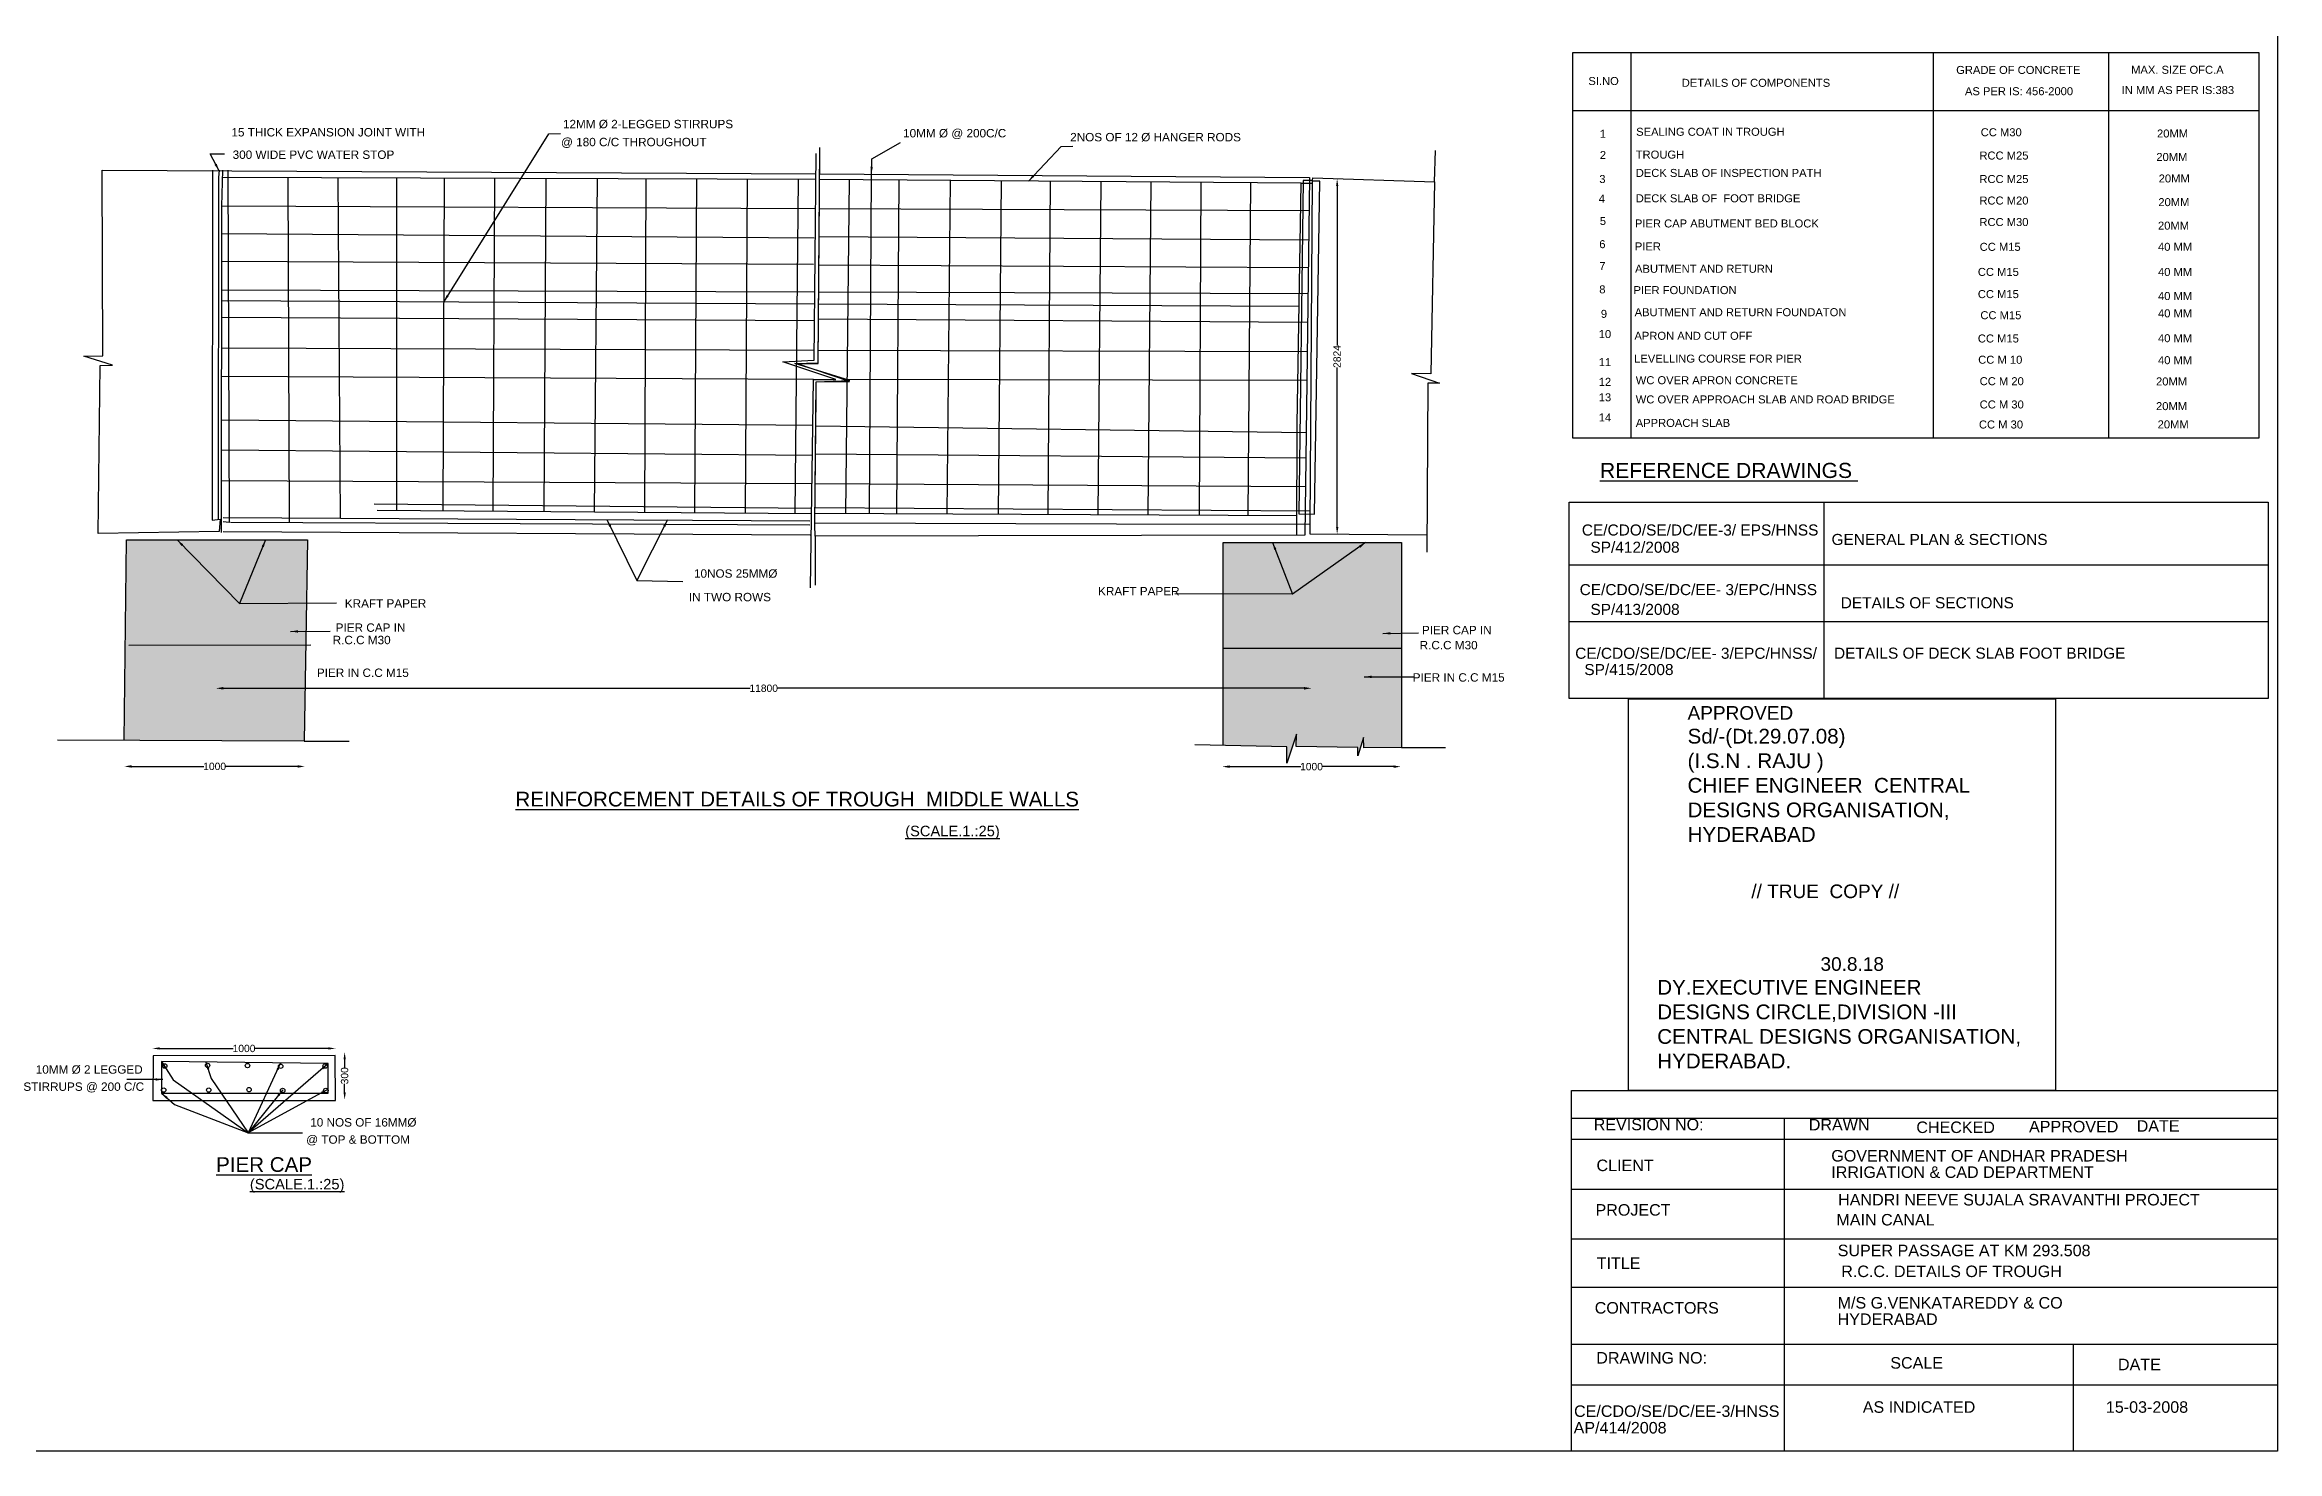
# Model space of a CAD drawing. Header units: millimetres. Extents: x 2522168 to 2539853, y 44351392 to 44362110.
# Drawn here: x 2529219 to 2539853, y 44351392 to 44358090 of the extents above; entities that cross this region are included whole.
import ezdxf

# ---------------------------------------------------------------- set-up
doc = ezdxf.new("R2010")
doc.units = ezdxf.units.MM
doc.header["$MEASUREMENT"] = 0
for name, color, linetype in [('DIMENSION', 7, 'Continuous'), ('DIMENSIONS', 7, 'Continuous'), ('DRAWING', 2, 'Continuous'), ('TEXT', 7, 'Continuous')]:
    doc.layers.add(name, color=color, linetype=linetype)
doc.styles.get("Standard").update_dxf_attribs({"font": 'arial.ttf', "height": 35})
doc.dimstyles.get("Standard").update_dxf_attribs({"dimtxt": 35, "dimasz": 35, "dimexe": 0.18, "dimexo": 0.0625, "dimgap": 0.09, "dimtad": 0, "dimdec": 0, "dimzin": 0, "dimdsep": 46, "dimtxsty": 'Standard', "dimcen": 0.09, "dimse1": 1, "dimse2": 1, "dimadec": 0, "dimazin": 0, "dimtfac": 1, "dimtdec": 0, "dimtofl": 0, "dimtmove": 0, "dimatfit": 3, "dimfxl": 1, "dimtolj": 1, "dimtzin": 0, "dimarcsym": 0})
pattern_1 = [(50, (0, 0), (35.86300913, -3.13760675), [3.75, -41.25]), (355, (0, 0), (-6.93756668, 37.609606685), [3, -33]), (100.4514, (2.99, -0.26), (28.925469086, 34.471977103), [3.1870095, -35.0571056]), (46.1842, (0, 10), (53.36205243, -8.275950716), [5.625, -61.875]), (96.6356, (4.447, 9.31), (46.73313528, 48.705893545), [4.7805144, -52.58565]), (351.1842, (0, 10), (46.73309726, 48.705930046), [4.5, -49.5]), (21, (5, 7.5), (29.845352606, -20.130944533), [3.75, -41.25]), (326, (5, 7.5), (12.165766596, 36.257502252), [3, -33]), (71.4514, (7.487, 5.822), (42.01113143, 16.126524835), [3.1870095, -35.0571056]), (37.5, (0, 0), (0.607992766, 16.6446926916), [0, -32.6, 0, -33.5, 0, -33.125]), (7.5, (0, 0), (13.153476872, 19.720585594), [0, -19.1, 0, -31.85, 0, -12.625]), (327.5, (-11.15, 0), (26.6911218086, -1.1277435867), [0, -12.5, 0, -39, 0, -51.75]), (317.5, (-16.15, 0), (29.159308467, 5.005249117), [0, -16.25, 0, -25.9, 0, -36.75])]

# ---------------------------------------------------------------- blocks, each defined once
blk = doc.blocks.new('*D78')
at = {"layer": 'Defpoints', "color": 0, "transparency": 16777216}
for p in [(2529733, 44353318), (2530605, 44353318), (2530605, 44353310)]:
    blk.add_point(p, dxfattribs=at)
at = {"layer": 'DIMENSION', "color": 0, "lineweight": -2, "transparency": 16777216}
for p, q in [((2529768, 44353310), (2530118, 44353310)), ((2530570, 44353310), (2530220, 44353310))]:
    blk.add_line(p, q, dxfattribs=at)
at = {"layer": 'DIMENSION', "color": 0, "transparency": 16777216}
for points in [[(2529768, 44353316), (2529768, 44353305), (2529733, 44353310)], [(2530570, 44353316), (2530570, 44353305), (2530605, 44353310)]]:
    blk.add_solid(points, dxfattribs=at)
at = {"layer": 'DIMENSION', "color": 0, "transparency": 16777216, "insert": (2530169, 44353310), "char_height": 35, "attachment_point": 5}
blk.add_mtext('\\A1;1000', dxfattribs=at)
blk = doc.blocks.new('*D79')
at = {"layer": 'Defpoints', "color": 0, "transparency": 16777216}
for p in [(2530642, 44353293), (2530640, 44353066), (2530648, 44353066)]:
    blk.add_point(p, dxfattribs=at)
at = {"layer": 'DIMENSION', "color": 0, "lineweight": -2, "transparency": 16777216}
for p, q in [((2530648, 44353258), (2530648, 44353218)), ((2530648, 44353102), (2530648, 44353141))]:
    blk.add_line(p, q, dxfattribs=at)
at = {"layer": 'DIMENSION', "color": 0, "transparency": 16777216}
for points in [[(2530643, 44353258), (2530654, 44353258), (2530648, 44353293)], [(2530643, 44353102), (2530654, 44353102), (2530648, 44353066)]]:
    blk.add_solid(points, dxfattribs=at)
at = {"layer": 'DIMENSION', "color": 0, "transparency": 16777216, "insert": (2530648, 44353180), "char_height": 35, "attachment_point": 5, "rotation": 90}
blk.add_mtext('\\A1;300', dxfattribs=at)
blk = doc.blocks.new('*D80')
at = {"layer": 'Defpoints', "color": 0, "transparency": 16777216}
for p in [(2530458, 44354653), (2529599, 44354648), (2530458, 44354646)]:
    blk.add_point(p, dxfattribs=at)
at = {"layer": 'TEXT', "color": 0, "lineweight": -2, "transparency": 16777216}
for p, q in [((2529634, 44354653), (2529978, 44354653)), ((2530424, 44354653), (2530079, 44354653))]:
    blk.add_line(p, q, dxfattribs=at)
at = {"layer": 'TEXT', "color": 0, "transparency": 16777216}
for points in [[(2529634, 44354659), (2529634, 44354647), (2529599, 44354653)], [(2530424, 44354659), (2530424, 44354647), (2530458, 44354653)]]:
    blk.add_solid(points, dxfattribs=at)
at = {"layer": 'TEXT', "color": 0, "transparency": 16777216, "insert": (2530029, 44354653), "char_height": 35, "attachment_point": 5}
blk.add_mtext('\\A1;1000', dxfattribs=at)
blk = doc.blocks.new('*D81')
at = {"layer": 'Defpoints', "color": 0, "transparency": 16777216}
for p in [(2530035, 44355036), (2535254, 44355029), (2535254, 44355025)]:
    blk.add_point(p, dxfattribs=at)
at = {"layer": 'DIMENSION', "color": 0, "lineweight": -2, "transparency": 16777216}
for p, q in [((2530070, 44355025), (2532580, 44355025)), ((2535218, 44355025), (2532708, 44355025))]:
    blk.add_line(p, q, dxfattribs=at)
at = {"layer": 'DIMENSION', "color": 0, "transparency": 16777216}
for points in [[(2530070, 44355031), (2530070, 44355019), (2530035, 44355025)], [(2535218, 44355031), (2535218, 44355019), (2535254, 44355025)]]:
    blk.add_solid(points, dxfattribs=at)
at = {"layer": 'DIMENSION', "color": 0, "transparency": 16777216, "insert": (2532644, 44355025), "char_height": 35, "attachment_point": 5}
blk.add_mtext('\\A1;11800', dxfattribs=at)
blk = doc.blocks.new('*D82')
at = {"layer": 'Defpoints', "color": 0, "transparency": 16777216}
for p in [(2535678, 44354652), (2534828, 44354641), (2535678, 44354634)]:
    blk.add_point(p, dxfattribs=at)
at = {"layer": 'DIMENSION', "color": 0, "lineweight": -2, "transparency": 16777216}
for p, q in [((2534863, 44354652), (2535203, 44354652)), ((2535644, 44354652), (2535304, 44354652))]:
    blk.add_line(p, q, dxfattribs=at)
at = {"layer": 'DIMENSION', "color": 0, "transparency": 16777216}
for points in [[(2534863, 44354658), (2534863, 44354646), (2534828, 44354652)], [(2535644, 44354658), (2535644, 44354646), (2535678, 44354652)]]:
    blk.add_solid(points, dxfattribs=at)
at = {"layer": 'DIMENSION', "color": 0, "transparency": 16777216, "insert": (2535253, 44354652), "char_height": 35, "attachment_point": 5}
blk.add_mtext('\\A1;1000', dxfattribs=at)
blk = doc.blocks.new('*D83')
at = {"layer": 'Defpoints', "color": 0, "transparency": 16777216}
for p in [(2535375, 44357451), (2535386, 44357451), (2535367, 44355758)]:
    blk.add_point(p, dxfattribs=at)
at = {"layer": 'DIMENSION', "color": 0, "lineweight": -2, "transparency": 16777216}
for p, q in [((2535375, 44357416), (2535375, 44356657)), ((2535375, 44355793), (2535375, 44356552))]:
    blk.add_line(p, q, dxfattribs=at)
at = {"layer": 'DIMENSION', "color": 0, "transparency": 16777216}
for points in [[(2535370, 44357416), (2535381, 44357416), (2535375, 44357451)], [(2535370, 44355793), (2535381, 44355793), (2535375, 44355758)]]:
    blk.add_solid(points, dxfattribs=at)
at = {"layer": 'DIMENSION', "color": 0, "transparency": 16777216, "insert": (2535375, 44356605), "char_height": 35, "attachment_point": 5, "rotation": 90}
blk.add_mtext('\\A1;2824', dxfattribs=at)

msp = doc.modelspace()

# ---------------------------------------------------------------- hatches: boundary and pattern name
at = {"layer": 'DIMENSION'}
h = msp.add_hatch(dxfattribs=at)
h.set_pattern_fill('AR-CONC', color=0, scale=5, style=0)
h.set_pattern_definition(pattern_1)
h.paths.add_polyline_path([(2530471.5, 44355731.5), (2529609.5, 44355731.5), (2529598, 44354777.2), (2530456, 44354773.3)])
h = msp.add_hatch(dxfattribs=at)
h.set_pattern_fill('AR-CONC', color=0, scale=5, style=0)
h.set_pattern_definition(pattern_1)
h.paths.add_polyline_path([(2535682, 44355719), (2534831.9, 44355719), (2534831.9, 44355216.5), (2535682, 44355216.5)])
h = msp.add_hatch(dxfattribs=at)
h.set_pattern_fill('AR-CONC', color=0, scale=5, style=0)
h.set_pattern_definition(pattern_1)
h.paths.add_polyline_path([(2535682, 44355216.5), (2534831.9, 44355216.5), (2534831.9, 44354752.7), (2535135.5, 44354746.5), (2535136, 44354669), (2535181.4, 44354805.9), (2535180.5, 44354747.5), (2535473, 44354743), (2535473, 44354704), (2535501.2, 44354790), (2535501.5, 44354742), (2535682, 44354743)])

# ---------------------------------------------------------------- linework, layer by layer
at = {"layer": 'DIMENSION', "color": 0}
for points in [[(2539853, 44351392), (2522168.5, 44351392), (2522168.5, 44362110), (2539853, 44362110)], [(2536498, 44358052), (2539765.1, 44358052), (2539765.1, 44356216.7), (2536498, 44356216.7)], [(2536762.5, 44354975), (2538796.5, 44354975), (2538796.5, 44353110), (2536762.5, 44353110)]]:
    msp.add_lwpolyline(points, close=True, dxfattribs=at)
for points in [[(2532867.1, 44355503.6), (2532881.5, 44356494.5), (2532988, 44356496), (2532735, 44356579), (2532884.5, 44356587), (2532894.5, 44357572)], [(2532888.1, 44355801.6), (2532888, 44355813.1), (2532894, 44356414.5), (2532894, 44356484), (2533054.5, 44356490.5), (2532792.6, 44356571), (2532903.5, 44356575), (2532911, 44357600)], [(2532888.1, 44355801.6), (2532894, 44356484), (2533052, 44356486.5), (2532801, 44356571.3), (2532903.5, 44356572), (2532910.8, 44357573)], [(2535258.5, 44357442), (2535258.6, 44357455.5), (2535839, 44357437), (2535843.8, 44357586.3)], [(2530019.5, 44357491.3), (2530018, 44355826), (2530056, 44355829.5), (2530050, 44355771), (2529475.1, 44355761.9), (2529483.6, 44356562.1), (2529543.1, 44356562.8), (2529405.6, 44356607.1), (2529497.1, 44356607.6), (2529492.6, 44357492)], [(2529492.6, 44357492), (2532893.5, 44357475)], [(2530050.1, 44357491.2), (2530047, 44357457.5), (2530046, 44355832.2)], [(2532888.1, 44357307.5), (2530064, 44357320.5), (2530068.8, 44357491.2)], [(2530067.2, 44357458.5), (2532893.3, 44357449.5)], [(2530091.5, 44357491.2), (2530098.5, 44355814.5), (2530070, 44355817)], [(2530385, 44355813.1), (2530379, 44357457.5)], [(2530615.5, 44357456.7), (2530627.5, 44355835.3)], [(2530896, 44355872.8), (2530897, 44357456.8)], [(2531122.5, 44357455.1), (2531115.5, 44355871.2)], [(2531355.5, 44355869.4), (2531364, 44357454.4)], [(2531606, 44357453.6), (2531596.5, 44355867.6)], [(2531837.6, 44355865.7), (2531852, 44357452.8)], [(2532082, 44357452.1), (2532077, 44355864)], [(2532316.5, 44355862.2), (2532324.9, 44357451.3)], [(2532564.5, 44357450.5), (2532556.5, 44355860.4)], [(2532794.5, 44355858.6), (2532809, 44357449.8)], [(2532888, 44355813.1), (2534325, 44355808), (2535246.5, 44355806.5), (2535258.5, 44357442), (2535213.5, 44357442.3), (2535192, 44355855), (2535268, 44355854), (2535292, 44357439.5), (2535258.5, 44357439.7)], [(2532910.1, 44357474.8), (2535243.5, 44357457.5), (2535220.5, 44355754.5), (2532888.5, 44355749), (2532888.1, 44355801.6)], [(2535204, 44357430.1), (2532909.9, 44357446.9)], [(2533050.5, 44357445.9), (2533034.3, 44355857.8)], [(2533148, 44355857.3), (2533157.5, 44357473)], [(2533288, 44357444.2), (2533276, 44355856.6)], [(2533517.5, 44355855.5), (2533533, 44357442.4)], [(2533775.5, 44357440.6), (2533761, 44355854.4)], [(2533998.5, 44355853.2), (2534010, 44357438.9)], [(2533998.5, 44355853.2), (2534010.1, 44357438.9)], [(2534250, 44357437.1), (2534236, 44355852.1)], [(2534250, 44357437.1), (2534236, 44355852.1)], [(2534488.1, 44357435.4), (2534474, 44355850.5)], [(2534726, 44357433.6), (2534718.5, 44355849.8)], [(2534952, 44355848.7), (2534963.6, 44357431.9)], [(2535183, 44355754.4), (2535185.5, 44356282), (2535204, 44357430), (2535213.3, 44357429.9)], [(2535213.3, 44357429.9), (2535258.4, 44357429.3)], [(2535839, 44357437), (2535822, 44356521.5), (2535729, 44356523.2), (2535862.5, 44356477.5), (2535807, 44356478.5), (2535802, 44355673)], [(2530062.2, 44355766.3), (2530064, 44357320.5)], [(2532908.9, 44357310), (2535241.4, 44357299.4)], [(2530060.9, 44357190.5), (2532884.8, 44357170)], [(2535239.5, 44357158), (2532907.9, 44357175.1)], [(2532881.7, 44357043.1), (2530061, 44357057)], [(2532906.9, 44357042), (2535237.7, 44357027.9)], [(2530061.2, 44356922), (2532887.8, 44356913)], [(2535236, 44356903), (2532906, 44356911)], [(2532887.2, 44356854), (2530061.2, 44356870)], [(2530063.4, 44356792.5), (2532886.4, 44356775.5)], [(2535234.2, 44356766), (2532905, 44356783)], [(2532905.5, 44356855), (2535194.6, 44356844)], [(2530061.4, 44356646.5), (2532885, 44356634.5)], [(2532903.9, 44356634.5), (2535232.3, 44356628)], [(2532881.5, 44356494.5), (2530063.1, 44356509)], [(2535230.4, 44356490.5), (2533024, 44356496)], [(2532878.3, 44356277), (2530062.8, 44356301)], [(2532892.6, 44356274.5), (2535227.1, 44356243)], [(2530062.7, 44356160.5), (2532876.3, 44356135)], [(2535225.4, 44356120), (2532891, 44356140.3)], [(2532874.3, 44355999.1), (2530062.5, 44356012.5)], [(2535223.6, 44355983.6), (2532889.9, 44355998.5)], [(2530069.9, 44355838.5), (2532864.1, 44355822.6)], [(2532872.6, 44355881.5), (2530788.5, 44355902)], [(2530803, 44355873.5), (2532872.2, 44355858)], [(2532888.5, 44355858.5), (2535183.4, 44355847.6)], [(2535247, 44355868.5), (2532888.7, 44355883.5)], [(2535802.5, 44355753.5), (2535246, 44355759), (2535246.1, 44355806.5), (2535246.7, 44355827)], [(2537693.5, 44355911.5), (2537693.5, 44354976.4)], [(2530070, 44355771.5), (2532864.7, 44355756.2)], [(2532864.3, 44355801.2), (2530104, 44355814.5)], [(2532888.5, 44355749), (2532889, 44355516.5)], [(2529620.1, 44355230.2), (2530487.3, 44355232.5)], [(2534831.9, 44355216.5), (2535682, 44355216.5)], [(2535682, 44354743), (2535501.5, 44354742), (2535501.2, 44354790), (2535473, 44354704), (2535473, 44354743), (2535180.5, 44354747.5), (2535181.4, 44354805.9), (2535136, 44354669), (2535135.5, 44354746.5), (2534697, 44354755.5)], [(2529735, 44353062.5), (2530604, 44353062), (2530603.5, 44353276), (2529737, 44353275), (2529735, 44353062.5)], [(2529775.5, 44353247.5), (2529775.5, 44353097.5), (2530570, 44353097.5), (2530570, 44353238.5), (2529775.5, 44353247.5)]]:
    msp.add_lwpolyline(points, dxfattribs=at)
at = {"layer": 'DIMENSION'}
msp.add_lwpolyline([(2538880, 44351902.6), (2538880, 44351392)], dxfattribs=at)
at = {"layer": 'DIMENSION', "color": 0}
for centre in [(2529791.5, 44353226.5), (2529995.5, 44353229.5), (2530185.5, 44353228.5), (2530343.5, 44353225.5), (2530555.5, 44353226.5), (2529786.5, 44353112), (2530001, 44353112), (2530193, 44353114), (2530353, 44353110), (2530558.5, 44353110)]:
    msp.add_circle(centre, 10.6, dxfattribs=at)
at = {"layer": 'DIMENSIONS', "color": 0}
msp.add_lwpolyline([(2536480.5, 44355911.5), (2539808.6, 44355911.5), (2539808.6, 44354976.4), (2536480.5, 44354976.4)], close=True, dxfattribs=at)
for points in [[(2536480.5, 44355612.7), (2539808.6, 44355612.7)], [(2539808.6, 44355341.1), (2536480.5, 44355341.1)]]:
    msp.add_lwpolyline(points, dxfattribs=at)
at = {"layer": 'DRAWING', "color": 0}
for points in [[(2536773.8, 44358052), (2536773.8, 44356216.7)], [(2538213.4, 44358052), (2538213.4, 44356216.7)], [(2539048.6, 44358052), (2539048.6, 44356216.7)], [(2536498, 44357776.4), (2539765.1, 44357776.4)], [(2529598, 44354777.2), (2529609.5, 44355731.5)], [(2529609.5, 44355731.5), (2530471.5, 44355731.5), (2530456, 44354773.3), (2530669.6, 44354773.6)], [(2534831.9, 44355719), (2535682, 44355719), (2535682, 44354743), (2535891, 44354743)], [(2534831.9, 44354752.7), (2534831.9, 44355719)], [(2530456, 44354773.3), (2529280.1, 44354778.6)], [(2536491.5, 44352978.1), (2539853, 44352978.1)], [(2537503.5, 44352975.8), (2537503.5, 44351392)], [(2536491.5, 44352878.8), (2539853, 44352878.8)], [(2536491.5, 44352640), (2539853, 44352640)], [(2536491.5, 44352403), (2539853, 44352403)], [(2539853, 44352172.2), (2536491.5, 44352172.2)], [(2536491.5, 44351902.6), (2539853, 44351902.6)], [(2536491.5, 44351708), (2539853, 44351708)]]:
    msp.add_lwpolyline(points, dxfattribs=at)
msp.add_lwpolyline([(2536491.5, 44353110.5), (2539853, 44353110.5), (2539853, 44351392), (2536491.5, 44351392)], close=True, dxfattribs=at)

# ---------------------------------------------------------------- texts
at = {"layer": 'DIMENSION', "color": 0}
for s, height, p in [('15 THICK EXPANSION JOINT WITH', 40, (2530109, 44357652.5)), ('@ 180 C/C THROUGHOUT', 40, (2531678.7, 44357605.9)), ('12MM Ø 2-LEGGED STIRRUPS', 40, (2531688, 44357691.5)), ('10MM Ø @ 200C/C', 40, (2533307.9, 44357648)), ('2NOS OF 12 Ø HANGER RODS', 40, (2534103.6, 44357629.2)), ('300 WIDE PVC WATER STOP', 40, (2530114.8, 44357545.6)), ('10NOS 25MMØ', 40, (2532312, 44355551.5)), ('KRAFT PAPER', 40, (2534236.5, 44355467.5)), ('KRAFT PAPER', 40, (2534236.5, 44355467.5)), ('KRAFT PAPER', 40, (2530649, 44355409)), ('IN TWO ROWS', 40, (2532287.7, 44355439.3)), ('IN TWO ROWS', 40, (2532287.7, 44355439.3)), ('PIER CAP IN', 40, (2530605.5, 44355294)), ('PIER CAP IN', 40, (2535779, 44355282.3)), ('R.C.C M30', 40, (2530591, 44355235)), ('R.C.C M30', 40, (2535768, 44355210.5)), ('PIER IN C.C M15', 40, (2530516, 44355079)), ('PIER IN C.C M15', 40, (2535735.2, 44355056.7)), ('%%UREINFORCEMENT DETAILS OF TROUGH  MIDDLE WALLS', 70, (2531461.7, 44354462.3)), ('%%U(SCALE.1.:25)', 50, (2533318, 44354320.5)), ('10MM Ø 2 LEGGED', 40, (2529177.1, 44353190)), ('STIRRUPS @ 200 C/C', 40, (2529118, 44353108.4)), ('10 NOS OF 16MMØ ', 40, (2530484.4, 44352938.3)), ('@ TOP & BOTTOM', 40, (2530465, 44352856.5)), ('%%UPIER CAP', 70, (2530036.2, 44352722.4)), ('%%U(SCALE.1.:25)', 50, (2530196.9, 44352639.1))]:
    msp.add_text(s, height=height, dxfattribs=at).set_placement(p)
at = {"layer": 'DRAWING', "color": 0}
for s, height, p in [('GRADE OF CONCRETE', 38.116, (2538323.5, 44357950.1)), ('MAX. SIZE OFC.A', 38.116, (2539156.6, 44357950.9)), ('SI.NO', 38.12, (2536571.6, 44357897.4)), ('DETAILS OF COMPONENTS', 38.116, (2537016.3, 44357888.8)), ('AS PER IS: 456-2000', 38.116, (2538365.2, 44357848.8)), ('IN MM AS PER IS:383 ', 38.116, (2539111.7, 44357854.3)), ('1', 38.1, (2536625.7, 44357646)), ('SEALING COAT IN TROUGH', 38.116, (2536799.3, 44357655.7)), ('CC M30', 38.12, (2538440.3, 44357653.4)), ('20MM', 38.12, (2539279.9, 44357647.5)), ('2', 38.1, (2536626.2, 44357545)), ('TROUGH', 38.12, (2536797.3, 44357547)), ('RCC M25', 38.12, (2538434, 44357542.6)), ('20MM', 38.12, (2539276.7, 44357535.6)), ('3', 38.1, (2536623.6, 44357431)), ('DECK SLAB OF INSPECTION PATH ', 38.116, (2536797.3, 44357459.8)), ('RCC M25', 38.12, (2538434, 44357430.7)), ('20MM', 38.12, (2539287.9, 44357433.3)), ('4', 38.1, (2536621.1, 44357337.3)), ('DECK SLAB OF  FOOT BRIDGE ', 38.116, (2536797.3, 44357339)), ('RCC M20', 38.12, (2538434, 44357328.3)), ('20MM', 38.12, (2539286.2, 44357320.7)), ('5', 38.1, (2536626.2, 44357231)), ('PIER CAP ABUTMENT BED BLOCK', 38.116, (2536793.4, 44357219.2)), ('RCC M30', 38.12, (2538434, 44357225.9)), ('20MM', 38.12, (2539284.6, 44357208.8)), ('6', 38.1, (2536623.6, 44357120.5)), ('PIER', 38.12, (2536793, 44357109.9)), ('CC M15', 38.12, (2538435.3, 44357107.9)), ('40 MM', 38.12, (2539284.6, 44357108)), ('7', 38.1, (2536623.6, 44357016.7)), ('ABUTMENT AND RETURN', 38.116, (2536794, 44357003.5)), ('CC M15', 38.12, (2538426.6, 44356988.4)), ('40 MM', 38.12, (2539284.6, 44356988.3)), ('8', 38.1, (2536623.6, 44356905.3)), ('PIER FOUNDATION', 38.116, (2536786.7, 44356901.8)), ('CC M15', 38.12, (2538426.6, 44356882.8)), ('40 MM', 38.12, (2539284.6, 44356873.6)), ('9', 38.1, (2536631.2, 44356788.8)), ('ABUTMENT AND RETURN FOUNDATON', 38.116, (2536792, 44356796.6)), ('CC M15', 38.12, (2538438.7, 44356782.3)), ('40 MM', 38.12, (2539284.6, 44356791.2)), ('10', 38.12, (2536621, 44356692.6)), ('APRON AND CUT OFF', 38.116, (2536790.9, 44356684.3)), ('CC M15', 38.12, (2538426.6, 44356671.5)), ('40 MM', 38.12, (2539284.6, 44356672.7)), ('11', 38.12, (2536621, 44356558.8)), ('LEVELLING COURSE FOR PIER', 38.116, (2536789.6, 44356575.6)), ('CC M 10', 38.12, (2538428.3, 44356570.3)), ('40 MM', 38.12, (2539284.6, 44356568.2)), ('12', 38.12, (2536621, 44356465.1)), ('WC OVER APRON CONCRETE ', 38.116, (2536797.3, 44356472.9)), ('CC M 20', 38.12, (2538435.3, 44356468.1)), ('20MM', 38.12, (2539275.2, 44356467)), ('13', 38.12, (2536621, 44356391.5)), ('WC OVER APPROACH SLAB AND ROAD BRIDGE ', 38.116, (2536797.3, 44356381.4)), ('CC M 30', 38.12, (2538435.3, 44356357.3)), ('20MM', 38.12, (2539275.2, 44356349.4)), ('14', 38.12, (2536621, 44356295.3)), ('APPROACH SLAB ', 38.116, (2536797.3, 44356269.5)), ('CC M 30', 38.12, (2538431.8, 44356262)), ('20MM', 38.12, (2539282.9, 44356262.4)), ('// TRUE  COPY //', 64.803, (2537347.9, 44354026)), ('REVISION NO:', 54.801, (2536597.1, 44352920.7)), ('DRAWN ', 54.8, (2537621.5, 44352919.8)), ('CHECKED ', 54.8, (2538133.7, 44352907.5)), ('APPROVED ', 54.8, (2538670.4, 44352910.6)), ('DATE ', 54.8, (2539183.1, 44352913.7)), ('CLIENT', 54.8, (2536610.4, 44352726.2)), ('GOVERNMENT OF ANDHAR PRADESH ', 54.801, (2537728.6, 44352771.9)), ('IRRIGATION & CAD DEPARTMENT ', 54.801, (2537728.6, 44352693.8)), ('PROJECT', 54.8, (2536605.7, 44352514.1)), ('HANDRI NEEVE SUJALA SRAVANTHI PROJECT ', 54.801, (2537761.3, 44352562.7)), ('MAIN CANAL ', 54.801, (2537753, 44352467.3)), ('TITLE ', 54.8, (2536611.4, 44352260.7)), ('SUPER PASSAGE AT KM 293.508', 54.801, (2537759.3, 44352321)), ('R.C.C. DETAILS OF TROUGH ', 54.801, (2537776.1, 44352221.6)), ('CONTRACTORS ', 54.801, (2536601.9, 44352047.8)), ('M/S G.VENKATAREDDY & CO ', 54.801, (2537758.7, 44352071.8)), ('HYDERABAD ', 54.8, (2537758.7, 44351993.7)), ('DRAWING NO:', 54.801, (2536609.5, 44351809.8)), ('SCALE ', 54.8, (2538009.7, 44351785.8)), ('DATE ', 54.8, (2539094.1, 44351778.2)), ('CE/CDO/SE/DC/EE-3/HNSS', 54.801, (2536503.5, 44351556)), ('AS INDICATED ', 54.801, (2537878.6, 44351575.5)), ('15-03-2008', 54.8, (2539036.5, 44351575.5)), ('AP/414/2008', 54.801, (2536501.5, 44351477))]:
    msp.add_text(s, height=height, dxfattribs=at).set_placement(p)
at = {"layer": 'DRAWING', "color": 0, "char_height": 64.803, "attachment_point": 1}
for s, insert, width in [('APPROVED  \\P{\\H1.0833x;Sd/-(Dt.29.07.08) \\P(I.S.N . RAJU )\\PCHIEF ENGINEER  CENTRAL DESIGNS ORGANISATION, HYDERABAD }', (2537044.1, 44354940.2), 1738.021), ('\\A1;^I\\P^I\\P^I^I^I30.8.18\\P{\\H1.0833x;DY.EXECUTIVE ENGINEER  \\PDESIGNS CIRCLE,DIVISION -III \\PCENTRAL DESIGNS ORGANISATION, HYDERABAD.}', (2536899.6, 44353960.6), 1755.69)]:
    msp.add_mtext(s, dxfattribs=dict(at, insert=insert, width=width))
at = {"layer": 'TEXT', "color": 0}
for s, height, p in [('%%UREFERENCE DRAWINGS ', 71.975, (2536626.7, 44356026.4)), ('CE/CDO/SE/DC/EE-3/ EPS/HNSS', 52.597, (2536540.5, 44355752.4)), ('SP/412/2008', 52.597, (2536581.5, 44355670.5)), ('                                                 GENERAL PLAN & SECTIONS', 52.597, (2536729.6, 44355707.4)), ('CE/CDO/SE/DC/EE- 3/EPC/HNSS', 52.597, (2536530.2, 44355468.6)), ('SP/413/2008', 52.597, (2536581.5, 44355374.5)), (' DETAILS OF SECTIONS', 52.597, (2537753.1, 44355406)), ('CE/CDO/SE/DC/EE- 3/EPC/HNSS/', 52.597, (2536509, 44355165.5)), ('DETAILS OF DECK SLAB FOOT BRIDGE', 52.597, (2537741.5, 44355166)), ('SP/415/2008', 52.597, (2536552.5, 44355088))]:
    msp.add_text(s, height=height, dxfattribs=at).set_placement(p)

# ---------------------------------------------------------------- dimensions: what is measured, and where the dimension line sits
at = {"layer": 'DIMENSION', "color": 0}
for base, p1, p2, text, picture, middle in [((2535375.5, 44357451.5), (2535367.4, 44355757.8), (2535386.2, 44357451.5), '2824', '*D83', (2535375.5, 44356604.6)), ((2530648.5, 44353066.5), (2530642.5, 44353293), (2530640, 44353066.5), '300', '*D79', (2530648.5, 44353179.8))]:
    dim = msp.add_linear_dim(base=base, p1=p1, p2=p2, angle=90, text=text, dimstyle='Standard', dxfattribs=at)
    dim.commit()
    dim.dimension.update_dxf_attribs({"geometry": picture, "text_midpoint": middle})
for base, p1, p2, text, picture, middle in [((2535253.5, 44355025), (2530035, 44355036.5), (2535253.5, 44355029), '11800', '*D81', (2532644.2, 44355025)), ((2535678.5, 44354652), (2534828, 44354641), (2535678.5, 44354634), '1000', '*D82', (2535253.2, 44354652)), ((2530605, 44353310.5), (2529733, 44353317.5), (2530605, 44353317.5), '1000', '*D78', (2530169, 44353310.5))]:
    dim = msp.add_linear_dim(base=base, p1=p1, p2=p2, text=text, dimstyle='Standard', dxfattribs=at)
    dim.commit()
    dim.dimension.update_dxf_attribs({"geometry": picture, "text_midpoint": middle})
at = {"layer": 'TEXT', "color": 0}
dim = msp.add_linear_dim(base=(2530458.5, 44354653), p1=(2529599, 44354648.5), p2=(2530458.5, 44354646), text='1000', dimstyle='Standard', dxfattribs=at)
dim.commit()
dim.dimension.update_dxf_attribs({"geometry": '*D80', "text_midpoint": (2530028.8, 44354653)})

# ---------------------------------------------------------------- leaders
at = {"layer": 'DIMENSION', "color": 0}
for points in [[(2531119.9, 44356864), (2531620, 44357665), (2531676.5, 44357666.5)], [(2530049.9, 44357489.2), (2530007.5, 44357570), (2530076, 44357570)], [(2533157.5, 44357473), (2533158.5, 44357546.5), (2533295.5, 44357623)], [(2533905, 44357439.6), (2534060.5, 44357605), (2534117, 44357606.5)], [(2531897.5, 44355828.1), (2532039.5, 44355538), (2532258.5, 44355533.5)], [(2532186.1, 44355826.5), (2532039.5, 44355538)], [(2529850.5, 44355731.5), (2530148, 44355429), (2530609, 44355432.5)], [(2530271.5, 44355731.5), (2530148, 44355429)], [(2535068, 44355719), (2535162, 44355473.5), (2534601.5, 44355475)], [(2535510.5, 44355719), (2535162, 44355473.5)], [(2530391, 44355295.5), (2530579, 44355297)], [(2535593, 44355286), (2535762, 44355289)], [(2529783, 44353162.5), (2529611.5, 44353162.5)], [(2529775.5, 44353247.5), (2529831, 44353160.5), (2530188, 44352908)], [(2529987.5, 44353245.1), (2530013, 44353167), (2530188, 44352908)], [(2530343.5, 44353241.1), (2530188, 44352908)], [(2530570, 44353238.5), (2530188, 44352908)], [(2529775.5, 44353097.5), (2529837.5, 44353044), (2530188, 44352908)], [(2530570, 44353116), (2530188, 44352908), (2530447, 44352908)], [(2530354.5, 44353113.5), (2530188, 44352908)]]:
    msp.add_leader(points, dimstyle='Standard', override={"dimgap": 0.09, "dimtad": 0}, dxfattribs=at)
at = {"layer": 'DIMENSION'}
msp.add_leader([(2535504, 44355079.5), (2535739, 44355079.5)], dimstyle='Standard', override={"dimgap": 0.09, "dimtad": 0}, dxfattribs=at)

doc.saveas('drawing.dxf')
